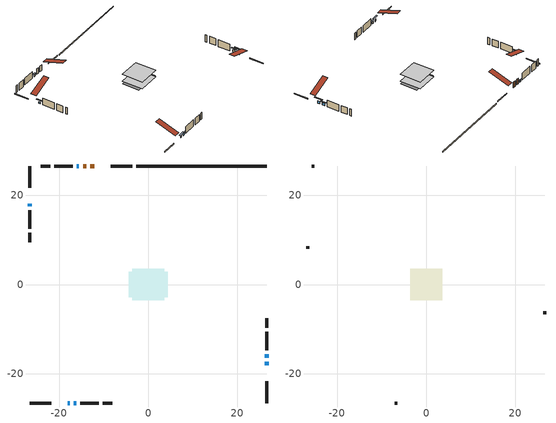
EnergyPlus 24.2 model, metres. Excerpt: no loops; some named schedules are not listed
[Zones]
conditioned space
 floor adiabatic (Floor2 construction): -3.58,-3.58 -3.58,3.58 3.58,3.58 3.58,-3.58 z0.3
 floor adiabatic (AdiabaticFloorConstruction): -3.58,-3.58 -3.58,3.58 3.58,3.58 3.58,-3.58 z0.3
 floor foundation (Slab1 construction): -4.42,-2.9 -4.42,2.9 4.42,2.9 4.42,-2.9 z0
 wall outside (RimJoist1 construction): -3.58,26.61 -8.41,26.61 / -26.61,-26.61 -21.78,-26.61 / -26.61,26.61 -26.61,21.78 / 26.61,-26.61 26.61,-21.78 z0.3:0.6
 wall outside (AdiabaticWallConstruction 1): -12.1,26.61 -13,26.61 / -13.93,26.61 -14.64,26.61 z0.3:2.33
 wall outside (AdiabaticWallConstruction): -26.61,18.09 -26.61,17.6 / -18.09,-26.61 -17.6,-26.61 z0.3:0.99; -16.68,-26.61 -16.17,-26.61 z0.3:1.06; 26.61,-18.09 26.61,-17.35 / 26.61,-16.42 26.61,-15.68 z0.3:1.14; -15.57,26.61 -16.05,26.61 z0.3:0.89
 wall outside (Wall1 construction): -16.98,26.61 -21.09,26.61 / -15.24,-26.61 -11.13,-26.61 / -26.61,16.68 -26.61,12.57 / 26.61,-14.76 26.61,-10.65 z0.3:2.74
 wall outside (Wall2 construction): -22.02,26.61 -24.18,26.61 / -10.2,-26.61 -8.04,-26.61 / -26.61,11.64 -26.61,9.48 / 26.61,-9.72 26.61,-7.56 z0.3:2.74
 wall foundation (FoundationWall1 construction): 26.61,26.61 -2.65,26.61 z0:0.3
 window (WindowConstruction): -26.61,18.09 -26.61,17.61 z0.3:0.99
 window (WindowConstruction 1): -18.09,-26.61 -17.61,-26.61 z0.3:0.99
 window (WindowConstruction 5): -16.68,-26.61 -16.17,-26.61 z0.3:1.06
 window (WindowConstruction 2): 26.61,-18.09 26.61,-17.35 z0.3:1.14
 window (WindowConstruction 3): 26.61,-16.42 26.61,-15.68 z0.3:1.14
 window (WindowConstruction 4): -15.57,26.61 -16.05,26.61 z0.3:0.89
 door (Door): -12.1,26.61 -13,26.61 z0.3:2.33
 door (Door 1): -13.93,26.61 -14.64,26.61 z0.3:2.33
 ceiling adiabatic (AdiabaticFloorConstruction): 3.58,-3.58 3.58,3.58 -3.58,3.58 -3.58,-3.58 z0.3
attic - vented
 floor to conditioned space (Floor1 construction Reversed): -3.58,-3.58 -3.58,3.58 3.58,3.58 3.58,-3.58 z2.74
 wall outside (Wall3 construction): -25.11,26.61 -25.68,26.61 / -7.11,-26.61 -6.54,-26.61 / -26.61,8.55 -26.61,7.98 / 26.61,-6.63 26.61,-6.06 z0.3:2.74
 roof outside (Roof1 construction): -11.17,26.61,2.74 -11.17,19.64,5.06 -9.34,19.64,5.06 -9.34,26.61,2.74; -19.02,-26.61,2.74 -19.02,-19.64,5.06 -20.85,-19.64,5.06 -20.85,-26.61,2.74; -26.61,19.02,2.74 -19.64,19.02,5.06 -19.64,20.85,5.06 -26.61,20.85,2.74; 26.61,-19.02,2.74 19.64,-19.02,5.06 19.64,-20.85,5.06 26.61,-20.85,2.74
shading: -26.61,16.85 -26.61,18.85 -26.91,18.85 -26.91,16.85 z1.74; -16.85,-26.61 -18.85,-26.61 -18.85,-26.91 -16.85,-26.91 z1.74; -15.87,-26.61 -16.97,-26.61 -16.97,-26.91 -15.87,-26.91 z1.36; 26.61,-16.28 26.61,-19.16 26.91,-19.16 26.91,-16.28 z2.21; 26.61,-15.15 26.61,-16.95 26.91,-16.95 26.91,-15.15 z1.67; -16.28,26.61 -15.34,26.61 -15.34,26.91 -16.28,26.91 z1.11
[Building]
Building 1: Terrain=Suburbs
[Site:Location]
Halifax Intl AP_NS: Latitude {deg}=44.88; Longitude {deg}=-63.51; Time Zone {hr}=-4; Elevation {m}=145; Keep Site Location Information=Yes
[Site:GroundTemperature:Shallow]
3.15511, 1.33576, 1.19006, 2.05344, 5.51939, 8.9692, 11.96, 13.8546, 14.0156, 12.4746, 9.56009, 6.2161
[Site:WaterMainsTemperature]
Calculation Method=Schedule; Temperature Schedule=mains temperature schedule
[Material] Roughness=Rough; Thermal Absorptance=0.9
Name | Thickness {m} | Conductivity {W/m-K} | Density {kg/m3} | Specific Heat {J/kg-K} | Solar Absorptance | Visible Absorptance
asphalt or fiberglass shingles | 0.00635 | 0.162714 | 1121.4 | 1465.45 | 0.4 | 0.4
ceiling loosefill ins | 0.169333 | 0.0480833 | 16.02 | 1046.75 | 0.7 | 0.7
ceiling stud and cavity | 0.1397 | 1.44241 | 65.682 | 1177.47 | 0.7 | 0.7
concrete 4.0 in. | 0.1016 | 1.803125 | 2242.8 | 837.4 | 0.7 | 0.7
concrete 8.0 in. | 0.2032 | 1.803125 | 2242.8 | 837.4 | 0.7 | 0.7
door material | 0.04445 | 0.20624 | 512.64 | 1214.23 | 0.7 | 0.7
door material 1 | 0.04445 | 0.053851 | 512.64 | 1214.23 | 0.7 | 0.7
exterior vertical ins | 0.00585539 | 0.029427 | 32.04 | 1214.23 | 0.7 | 0.7
floor covering | 0.0127 | 0.0433444 | 54.468 | 1339.84 | 0.6 | 0.6
floor rigid ins; rim joist rigid ins; wall rigid ins | 0.051816 | 0.029427 | 32.04 | 1214.23 | 0.7 | 0.7
floor rigid ins 1; wall rigid ins 1 | 0.512978 | 0.029427 | 32.04 | 1214.23 | 0.7 | 0.7
floor stud and cavity | 0.1397 | 0.135412 | 92.3553 | 1139.71 | 0.7 | 0.7
floor stud and cavity 1 | 0.1397 | 1.75129 | 37.0049 | 1207.88 | 0.7 | 0.7
furniture material conditioned space 1 | 0.1524 | 0.115458 | 640.8 | 1214.23 | 0.6 | 0.6
gypsum board | 0.0127 | 0.160291 | 801 | 837.4 | 0.6 | 0.6
gypsum board 1 | 0.0127 | 0.160291 | 801 | 837.4 | 0.7 | 0.7
osb sheathing 0.5 in. | 0.0127 | 0.115458 | 512.64 | 1214.23 | 0.7 | 0.7
osb sheathing 0.75 in. | 0.01905 | 0.115458 | 512.64 | 1214.23 | 0.7 | 0.7
osb sheathing 2.0 in. | 0.0508 | 0.115458 | 512.64 | 1214.23 | 0.7 | 0.7
rim joist stud and cavity | 0.0508 | 0.0392208 | 125.044 | 1163.47 | 0.6 | 0.6
wall stud and cavity | 0.1397 | 0.0927935 | 139.0536 | 1170.24 | 0.7 | 0.7
wall stud and cavity 1 | 0.1397 | 0.234733 | 139.0536 | 1170.24 | 0.7 | 0.7
wall stud and cavity 2 | 0.0889 | 6.1454 | 50.32683 | 1063.81 | 0.6 | 0.6
wall stud and cavity 3 | 0.0889 | 0.380278 | 52.3479 | 1209.89 | 0.7 | 0.7
wall stud and cavity 4 | 0.0889 | 0.391764 | 83.0341 | 1211.67 | 0.7 | 0.7
wood siding | 0.0254 | 0.102417 | 544.68 | 1172.36 | 0.4 | 0.4
wood siding 1 | 0.00254 | 0.102417 | 544.68 | 1172.36 | 0.4 | 0.4
wood siding 2; wood siding 3; wood siding 4 | 0.0254 | 0.102417 | 544.68 | 1172.36 | 0.7 | 0.7
[WindowMaterial:SimpleGlazingSystem]
Name | U-Factor {W/m2-K} | Solar Heat Gain Coefficient
WindowMaterial | 2.74588 | 0.39
WindowMaterial 1 | 2.76689 | 0.47
WindowMaterial 2 | 2.739635 | 0.36
WindowMaterial 3 | 2.75156 | 0.41
[Construction]
AdiabaticFloorConstruction: floor stud and cavity 1, floor rigid ins 1, osb sheathing 0.75 in., floor covering
AdiabaticWallConstruction: wood siding 3, wall rigid ins 1, wall stud and cavity 3, gypsum board
AdiabaticWallConstruction 1: wood siding 4, wall rigid ins 1, wall stud and cavity 3, gypsum board
Door: door material
Door 1: door material 1
Floor1 construction Reversed: gypsum board, ceiling stud and cavity, ceiling loosefill ins
Floor2 construction: floor stud and cavity, floor rigid ins, osb sheathing 0.75 in., floor covering
FoundationWall1 construction: concrete 8.0 in., gypsum board 1
furniture construction conditioned space 1: furniture material conditioned space 1
PartitionWallConstruction: gypsum board, wall stud and cavity 4, gypsum board
RimJoist1 construction: wood siding 2, rim joist rigid ins, osb sheathing 2.0 in., rim joist stud and cavity
Roof1 construction: asphalt or fiberglass shingles
Slab1 construction: concrete 4.0 in.
Wall1 construction: wood siding, osb sheathing 0.5 in., wall stud and cavity, gypsum board
Wall2 construction: wood siding, wall rigid ins, osb sheathing 0.5 in., wall stud and cavity 1, gypsum board
Wall3 construction: wood siding 1, wall stud and cavity 2
WindowConstruction; WindowConstruction 1: WindowMaterial
WindowConstruction 2; WindowConstruction 3: WindowMaterial 1
WindowConstruction 4: WindowMaterial 2
WindowConstruction 5: WindowMaterial 3
[Zone] Multiplier=1; Part of Total Floor Area=Yes
Name | Volume {m3}
attic - vented | 19.3031
conditioned space | 117
[Space]
Name | Zone | Volume {m3}
attic - vented 1 | attic - vented | 19.3031
conditioned space 1 | conditioned space | 117
[ZoneInfiltration:EffectiveLeakageArea]
infil attic - vented 1: Zone or Space=attic - vented 1; Schedule=Always On Discrete; Effective Air Leakage Area {cm2}=1833.67; Stack Coefficient=0.000331093; Wind Coefficient=1.22941e-05
[ZoneMixing]
whole house fan mix: Zone or Space=attic - vented; Schedule=Always On Continuous; Design Flow Rate Calculation Method=Flow/Zone; Design Flow Rate {m3/s}=0; Source Zone or Space=conditioned space
[SurfaceProperty:ExposedFoundationPerimeter]
Slab1: Exposed Perimeter Calculation Method=TotalExposedPerimeter; Total Exposed Perimeter {m}=29.262
[InternalMass] Zone or ZoneList=conditioned space; Space or SpaceList=conditioned space 1
Name | Construction | Surface Area {m2}
furniture mass conditioned space 1 | furniture construction conditioned space 1 | 61.4319
partition wall mass | PartitionWallConstruction | 102.39
[Lights]
interior lighting: Zone or ZoneList or Space or SpaceList=conditioned space 1; Schedule=interior lighting schedule; Design Level Calculation Method=LightingLevel; Lighting Level {W}=343.2; Return Air Fraction=0; Fraction Radiant=0.6; Fraction Visible=0.2; Fraction Replaceable=1
[People]
occupants: Zone or ZoneList or Space or SpaceList=conditioned space 1; Number of People Schedule=occupants schedule; Number of People Calculation Method=People; Number of People=3; Fraction Radiant=0.314171; Sensible Heat Fraction=0.56303; Activity Level Schedule=occupants activity schedule; Carbon Dioxide Generation Rate {m3/s-W}=0; Enable ASHRAE 55 Comfort Warnings=No; Mean Radiant Temperature Calculation Type=EnclosureAveraged
[ElectricEquipment] Zone or ZoneList or Space or SpaceList=conditioned space 1; Design Level Calculation Method=EquipmentLevel
Name | Schedule | Design Level {W} | Fraction Latent | Fraction Radiant | Fraction Lost
clothes dryer | clothes dryer schedule | 140.772 | 0.015 | 0.081 | 0.85
clothes washer | clothes washer schedule | 32.1985 | 0.03 | 0.162 | 0.7
cooking range | cooking range schedule | 215.147 | 0.08 | 0.432 | 0.2
dishwasher | dishwasher schedule | 66.8632 | 0.3 | 0.18 | 0.4
fridge | fridge schedule | 72.9452 | 0 | 0.6 | 0
mech vent bath fan 0 | mech vent bath fan 0 schedule | 50.2 | 0 | 0 | 1
mech vent house fan | mech vent house fan schedule | 0 | 0 | 0 | 1
mech vent house fan cfis | mech vent house fan cfis schedule | 0 | 0 | 0 | 0
misc plug loads | misc plug loads schedule | 494.7 | 0.045 | 0.513 | 0.1
whole house fan | Always On Discrete | 0 | 0 | 0 | 1
[OtherEquipment] Zone or ZoneList or Space or SpaceList=conditioned space 1; Design Level Calculation Method=EquipmentLevel
Name | Fuel Type | Schedule | Design Level {W} | Fraction Latent | Fraction Radiant | Fraction Lost
clothes dryer 1 | Electricity | clothes dryer schedule | 0 | 0.015 | 0.081 | 0.85
cooking range 1 | Electricity | cooking range schedule | 0 | 0.08 | 0.432 | 0.2
general water use latent | None | general water use schedule | 62.594 | 1 | 0 | 0
general water use sensible | None | general water use schedule | -61.6891 | 0 | 0.6 | 0
mech vent house fan latent load | None | Always On Discrete | 0 | 1 | 0 | 0
mech vent house fan sensible load | None | Always On Discrete | 0 | 0 | 0 | 0
water heater energy adjustment1 | Electricity | Always On Discrete | 0.01 | 0 | 0 | 1
[ZoneInfiltration:DesignFlowRate] Zone or ZoneList or Space or SpaceList=conditioned space 1; Schedule=Always On Discrete; Design Flow Rate Calculation Method=Flow/Zone; Design Flow Rate {m3/s}=0
infil flow; natural vent flow; whole house fan flow
[ZoneControl:Thermostat]
conditioned space Thermostat: Zone or ZoneList=conditioned space; Control Type Schedule=conditioned space Thermostat Schedule; Control 1=conditioned space temperature setpoint; Temperature Difference Between Cutout And Setpoint {deltaC}=0
[ZoneHVAC:Baseboard:Convective:Electric]
electric baseboard: Availability Schedule=Always On Discrete; Heating Design Capacity {W}=6248.28; Efficiency=1
[Zone equipment]
conditioned space: electric baseboard
[Foundation:Kiva]
Foundation Kiva 1: Initial Indoor Air Temperature {C}=18; Wall Height Above Grade {m}=0.300015; Wall Depth Below Slab {m}=0.2032; Custom Block Material Name 1=exterior vertical ins; Custom Block Depth 1 {m}=0.300015; Custom Block X Position 1 {m}=0.2159; Custom Block Z Position 1 {m}=0
[Foundation:Kiva:Settings]
Soil Conductivity {W/m-K}=0.849921; Soil Density {kg/m3}=1842.3; Soil Specific Heat {J/kg-K}=418.7; Ground Solar Absorptivity=0.9; Ground Thermal Absorptivity=0.9; Ground Surface Roughness {m}=0.03; Far-Field Width {m}=40; Deep-Ground Boundary Condition=ZeroFlux; Deep-Ground Depth {m}=40; Minimum Cell Dimension {m}=0.2; Maximum Cell Growth Coefficient=3; Simulation Timestep=Timestep
[Exterior:Lights]
exterior lighting: Schedule=exterior lighting schedule; Design Level {W}=75.6
[EnergyManagementSystem:GlobalVariable]
infil_program_Qfan
infil_program_Qinf
natural_vent_program_Qnv
natural_vent_program_Qwhf
[EnergyManagementSystem:Sensor]
Name | Output:Variable or Output:Meter Index Key | Output:Variable or Output:Meter
airflow_gain | infil flow | Infiltration Sensible Heat Gain Energy
airflow_gain_1 | natural vent flow | Infiltration Sensible Heat Gain Energy
airflow_gain_2 | whole house fan flow | Infiltration Sensible Heat Gain Energy
airflow_loss | infil flow | Infiltration Sensible Heat Loss Energy
airflow_loss_1 | natural vent flow | Infiltration Sensible Heat Loss Energy
airflow_loss_2 | whole house fan flow | Infiltration Sensible Heat Loss Energy
clg_load_cond |  | Cooling:EnergyTransfer:Zone:CONDITIONED SPACE
clg_sp_s; clg_sp_s_1 | cooling setpoint | Schedule Value
clothes_dryer_exhaust_0_sch_s | clothes dryer exhaust 0 schedule | Schedule Value
conditioned_space_clg_unmet_s | conditioned space | Zone Cooling Setpoint Not Met Time
conditioned_space_htg_unmet_s | conditioned space | Zone Heating Setpoint Not Met Time
cool_season | cooling season schedule | Schedule Value
fridge_tin_s | conditioned space | Zone Mean Air Temperature
htg_load_cond |  | Heating:EnergyTransfer:Zone:CONDITIONED SPACE
htg_sp_s; htg_sp_s_1 | heating setpoint | Schedule Value
ig_ee_conv | clothes dryer | Electric Equipment Convective Heating Energy
ig_ee_conv_2 | cooking range | Electric Equipment Convective Heating Energy
ig_ee_conv_4 | fridge | Electric Equipment Convective Heating Energy
ig_ee_conv_5 | misc plug loads | Electric Equipment Convective Heating Energy
ig_ee_conv_6 | whole house fan | Electric Equipment Convective Heating Energy
ig_ee_rad | clothes dryer | Electric Equipment Radiant Heating Energy
ig_ee_rad_2 | cooking range | Electric Equipment Radiant Heating Energy
ig_ee_rad_4 | fridge | Electric Equipment Radiant Heating Energy
ig_ee_rad_5 | misc plug loads | Electric Equipment Radiant Heating Energy
ig_ee_rad_6 | whole house fan | Electric Equipment Radiant Heating Energy
ig_lgt_conv | interior lighting | Lights Convective Heating Energy
ig_lgt_rad | interior lighting | Lights Radiant Heating Energy
ig_lgt_vis | interior lighting | Lights Visible Radiation Heating Energy
ig_oe_conv | clothes dryer 1 | Other Equipment Convective Heating Energy
ig_oe_conv_1 | cooking range 1 | Other Equipment Convective Heating Energy
ig_oe_conv_2 | general water use latent | Other Equipment Convective Heating Energy
ig_oe_conv_3 | general water use sensible | Other Equipment Convective Heating Energy
ig_oe_conv_4 | water heater energy adjustment1 | Other Equipment Convective Heating Energy
ig_oe_rad | clothes dryer 1 | Other Equipment Radiant Heating Energy
ig_oe_rad_1 | cooking range 1 | Other Equipment Radiant Heating Energy
ig_oe_rad_2 | general water use latent | Other Equipment Radiant Heating Energy
ig_oe_rad_3 | general water use sensible | Other Equipment Radiant Heating Energy
ig_oe_rad_4 | water heater energy adjustment1 | Other Equipment Radiant Heating Energy
ig_ppl_conv | occupants | People Convective Heating Energy
ig_ppl_rad | occupants | People Radiant Heating Energy
im_conv | furniture mass conditioned space 1 | Surface Inside Face Convection Heat Gain Energy
im_conv_1 | partition wall mass | Surface Inside Face Convection Heat Gain Energy
im_ig | furniture mass conditioned space 1 | Surface Inside Face Internal Gains Radiation Heat Gain Energy
im_ig_1 | partition wall mass | Surface Inside Face Internal Gains Radiation Heat Gain Energy
im_lgt | furniture mass conditioned space 1 | Surface Inside Face Lights Radiation Heat Gain Energy
im_lgt_1 | partition wall mass | Surface Inside Face Lights Radiation Heat Gain Energy
im_sol | furniture mass conditioned space 1 | Surface Inside Face Solar Radiation Heat Gain Energy
im_sol_1 | partition wall mass | Surface Inside Face Solar Radiation Heat Gain Energy
im_surf | furniture mass conditioned space 1 | Surface Inside Face Net Surface Thermal Radiation Heat Gain Energy
im_surf_1 | partition wall mass | Surface Inside Face Net Surface Thermal Radiation Heat Gain Energy
mech_vent_bath_fan_0_sch_s | mech vent bath fan 0 schedule | Schedule Value
mv_conv | mech vent bath fan 0 | Electric Equipment Convective Heating Energy
mv_conv_1 | mech vent house fan | Electric Equipment Convective Heating Energy
mv_conv_2 | mech vent house fan cfis | Electric Equipment Convective Heating Energy
mv_conv_3 | mech vent house fan latent load | Other Equipment Convective Heating Energy
mv_conv_4 | mech vent house fan sensible load | Other Equipment Convective Heating Energy
mv_rad | mech vent bath fan 0 | Electric Equipment Radiant Heating Energy
mv_rad_1 | mech vent house fan | Electric Equipment Radiant Heating Energy
mv_rad_2 | mech vent house fan cfis | Electric Equipment Radiant Heating Energy
mv_rad_3 | mech vent house fan latent load | Other Equipment Radiant Heating Energy
mv_rad_4 | mech vent house fan sensible load | Other Equipment Radiant Heating Energy
natural_vent_s | natural vent schedule | Schedule Value
out_pb_s |  | Site Outdoor Air Barometric Pressure
out_wt_s |  | Site Outdoor Air Humidity Ratio
site_vw_s |  | Site Wind Speed
ss_back_out | Window1 | Surface Window Shortwave from Zone Back Out Window Heat Transfer Rate
ss_back_out_1 | Window2 | Surface Window Shortwave from Zone Back Out Window Heat Transfer Rate
ss_back_out_2 | Window3 | Surface Window Shortwave from Zone Back Out Window Heat Transfer Rate
ss_back_out_3 | Window4 | Surface Window Shortwave from Zone Back Out Window Heat Transfer Rate
ss_back_out_4 | Window5 | Surface Window Shortwave from Zone Back Out Window Heat Transfer Rate
ss_back_out_5 | Window6 | Surface Window Shortwave from Zone Back Out Window Heat Transfer Rate
ss_conv | Door1 | Surface Inside Face Convection Heat Gain Energy
ss_conv_1 | Door2 | Surface Inside Face Convection Heat Gain Energy
ss_conv_2 | Window1 | Surface Inside Face Convection Heat Gain Energy
ss_conv_3 | Window2 | Surface Inside Face Convection Heat Gain Energy
ss_conv_4 | Window3 | Surface Inside Face Convection Heat Gain Energy
ss_conv_5 | Window4 | Surface Inside Face Convection Heat Gain Energy
ss_conv_6 | Window5 | Surface Inside Face Convection Heat Gain Energy
ss_conv_7 | Window6 | Surface Inside Face Convection Heat Gain Energy
ss_ig | Door1 | Surface Inside Face Internal Gains Radiation Heat Gain Energy
ss_ig_1 | Door2 | Surface Inside Face Internal Gains Radiation Heat Gain Energy
ss_ig_2 | Window1 | Surface Inside Face Internal Gains Radiation Heat Gain Energy
ss_ig_3 | Window2 | Surface Inside Face Internal Gains Radiation Heat Gain Energy
ss_ig_4 | Window3 | Surface Inside Face Internal Gains Radiation Heat Gain Energy
ss_ig_5 | Window4 | Surface Inside Face Internal Gains Radiation Heat Gain Energy
ss_ig_6 | Window5 | Surface Inside Face Internal Gains Radiation Heat Gain Energy
ss_ig_7 | Window6 | Surface Inside Face Internal Gains Radiation Heat Gain Energy
ss_lgt | Door1 | Surface Inside Face Lights Radiation Heat Gain Energy
ss_lgt_1 | Door2 | Surface Inside Face Lights Radiation Heat Gain Energy
ss_sol | Door1 | Surface Inside Face Solar Radiation Heat Gain Energy
ss_sol_1 | Door2 | Surface Inside Face Solar Radiation Heat Gain Energy
ss_surf | Door1 | Surface Inside Face Net Surface Thermal Radiation Heat Gain Energy
ss_surf_1 | Door2 | Surface Inside Face Net Surface Thermal Radiation Heat Gain Energy
ss_surf_2 | Window1 | Surface Inside Face Net Surface Thermal Radiation Heat Gain Energy
ss_surf_3 | Window2 | Surface Inside Face Net Surface Thermal Radiation Heat Gain Energy
ss_surf_4 | Window3 | Surface Inside Face Net Surface Thermal Radiation Heat Gain Energy
ss_surf_5 | Window4 | Surface Inside Face Net Surface Thermal Radiation Heat Gain Energy
ss_surf_6 | Window5 | Surface Inside Face Net Surface Thermal Radiation Heat Gain Energy
ss_surf_7 | Window6 | Surface Inside Face Net Surface Thermal Radiation Heat Gain Energy
ss_trans_in | Window1 | Surface Window Transmitted Solar Radiation Rate
ss_trans_in_1 | Window2 | Surface Window Transmitted Solar Radiation Rate
ss_trans_in_2 | Window3 | Surface Window Transmitted Solar Radiation Rate
ss_trans_in_3 | Window4 | Surface Window Transmitted Solar Radiation Rate
ss_trans_in_4 | Window5 | Surface Window Transmitted Solar Radiation Rate
ss_trans_in_5 | Window6 | Surface Window Transmitted Solar Radiation Rate
ss_trans_out | Window1 | Surface Inside Face Initial Transmitted Diffuse Transmitted Out Window Solar Radiation Rate
ss_trans_out_1 | Window2 | Surface Inside Face Initial Transmitted Diffuse Transmitted Out Window Solar Radiation Rate
ss_trans_out_2 | Window3 | Surface Inside Face Initial Transmitted Diffuse Transmitted Out Window Solar Radiation Rate
ss_trans_out_3 | Window4 | Surface Inside Face Initial Transmitted Diffuse Transmitted Out Window Solar Radiation Rate
ss_trans_out_4 | Window5 | Surface Inside Face Initial Transmitted Diffuse Transmitted Out Window Solar Radiation Rate
ss_trans_out_5 | Window6 | Surface Inside Face Initial Transmitted Diffuse Transmitted Out Window Solar Radiation Rate
s_conv | Floor1 | Surface Inside Face Convection Heat Gain Energy
s_conv_1 | Floor2 | Surface Inside Face Convection Heat Gain Energy
s_conv_10 | Wall1:0 | Surface Inside Face Convection Heat Gain Energy
s_conv_11 | Wall1:180 | Surface Inside Face Convection Heat Gain Energy
s_conv_12 | Wall1:270 | Surface Inside Face Convection Heat Gain Energy
s_conv_13 | Wall1:90 | Surface Inside Face Convection Heat Gain Energy
s_conv_14 | Wall2:0 | Surface Inside Face Convection Heat Gain Energy
s_conv_15 | Wall2:180 | Surface Inside Face Convection Heat Gain Energy
s_conv_16 | Wall2:270 | Surface Inside Face Convection Heat Gain Energy
s_conv_17 | Wall2:90 | Surface Inside Face Convection Heat Gain Energy
s_conv_2 | FoundationWall1 | Surface Inside Face Convection Heat Gain Energy
s_conv_3 | inferred conditioned ceiling | Surface Inside Face Convection Heat Gain Energy
s_conv_4 | inferred conditioned floor | Surface Inside Face Convection Heat Gain Energy
s_conv_5 | RimJoist1:0 | Surface Inside Face Convection Heat Gain Energy
s_conv_6 | RimJoist1:180 | Surface Inside Face Convection Heat Gain Energy
s_conv_7 | RimJoist1:270 | Surface Inside Face Convection Heat Gain Energy
s_conv_8 | RimJoist1:90 | Surface Inside Face Convection Heat Gain Energy
s_conv_9 | Slab1 | Surface Inside Face Convection Heat Gain Energy
s_ig | Floor1 | Surface Inside Face Internal Gains Radiation Heat Gain Energy
s_ig_1 | Floor2 | Surface Inside Face Internal Gains Radiation Heat Gain Energy
s_ig_10 | Wall1:0 | Surface Inside Face Internal Gains Radiation Heat Gain Energy
s_ig_11 | Wall1:180 | Surface Inside Face Internal Gains Radiation Heat Gain Energy
s_ig_12 | Wall1:270 | Surface Inside Face Internal Gains Radiation Heat Gain Energy
s_ig_13 | Wall1:90 | Surface Inside Face Internal Gains Radiation Heat Gain Energy
s_ig_14 | Wall2:0 | Surface Inside Face Internal Gains Radiation Heat Gain Energy
s_ig_15 | Wall2:180 | Surface Inside Face Internal Gains Radiation Heat Gain Energy
s_ig_16 | Wall2:270 | Surface Inside Face Internal Gains Radiation Heat Gain Energy
s_ig_17 | Wall2:90 | Surface Inside Face Internal Gains Radiation Heat Gain Energy
s_ig_2 | FoundationWall1 | Surface Inside Face Internal Gains Radiation Heat Gain Energy
s_ig_3 | inferred conditioned ceiling | Surface Inside Face Internal Gains Radiation Heat Gain Energy
s_ig_4 | inferred conditioned floor | Surface Inside Face Internal Gains Radiation Heat Gain Energy
s_ig_5 | RimJoist1:0 | Surface Inside Face Internal Gains Radiation Heat Gain Energy
s_ig_6 | RimJoist1:180 | Surface Inside Face Internal Gains Radiation Heat Gain Energy
s_ig_7 | RimJoist1:270 | Surface Inside Face Internal Gains Radiation Heat Gain Energy
s_ig_8 | RimJoist1:90 | Surface Inside Face Internal Gains Radiation Heat Gain Energy
s_ig_9 | Slab1 | Surface Inside Face Internal Gains Radiation Heat Gain Energy
s_lgt | Floor1 | Surface Inside Face Lights Radiation Heat Gain Energy
s_lgt_1 | Floor2 | Surface Inside Face Lights Radiation Heat Gain Energy
s_lgt_10 | Wall1:0 | Surface Inside Face Lights Radiation Heat Gain Energy
s_lgt_11 | Wall1:180 | Surface Inside Face Lights Radiation Heat Gain Energy
s_lgt_12 | Wall1:270 | Surface Inside Face Lights Radiation Heat Gain Energy
s_lgt_13 | Wall1:90 | Surface Inside Face Lights Radiation Heat Gain Energy
s_lgt_14 | Wall2:0 | Surface Inside Face Lights Radiation Heat Gain Energy
s_lgt_15 | Wall2:180 | Surface Inside Face Lights Radiation Heat Gain Energy
s_lgt_16 | Wall2:270 | Surface Inside Face Lights Radiation Heat Gain Energy
s_lgt_17 | Wall2:90 | Surface Inside Face Lights Radiation Heat Gain Energy
s_lgt_2 | FoundationWall1 | Surface Inside Face Lights Radiation Heat Gain Energy
s_lgt_3 | inferred conditioned ceiling | Surface Inside Face Lights Radiation Heat Gain Energy
s_lgt_4 | inferred conditioned floor | Surface Inside Face Lights Radiation Heat Gain Energy
s_lgt_5 | RimJoist1:0 | Surface Inside Face Lights Radiation Heat Gain Energy
s_lgt_6 | RimJoist1:180 | Surface Inside Face Lights Radiation Heat Gain Energy
s_lgt_7 | RimJoist1:270 | Surface Inside Face Lights Radiation Heat Gain Energy
s_lgt_8 | RimJoist1:90 | Surface Inside Face Lights Radiation Heat Gain Energy
s_lgt_9 | Slab1 | Surface Inside Face Lights Radiation Heat Gain Energy
s_sol | Floor1 | Surface Inside Face Solar Radiation Heat Gain Energy
s_sol_1 | Floor2 | Surface Inside Face Solar Radiation Heat Gain Energy
s_sol_10 | Wall1:0 | Surface Inside Face Solar Radiation Heat Gain Energy
s_sol_11 | Wall1:180 | Surface Inside Face Solar Radiation Heat Gain Energy
s_sol_12 | Wall1:270 | Surface Inside Face Solar Radiation Heat Gain Energy
s_sol_13 | Wall1:90 | Surface Inside Face Solar Radiation Heat Gain Energy
s_sol_14 | Wall2:0 | Surface Inside Face Solar Radiation Heat Gain Energy
s_sol_15 | Wall2:180 | Surface Inside Face Solar Radiation Heat Gain Energy
s_sol_16 | Wall2:270 | Surface Inside Face Solar Radiation Heat Gain Energy
